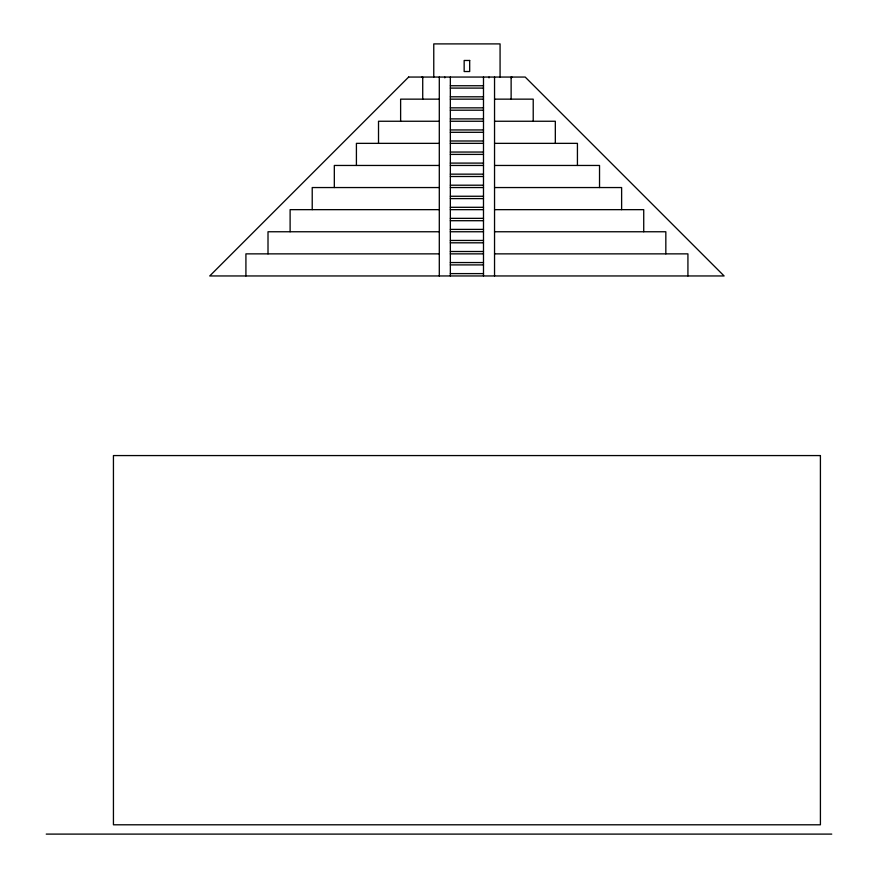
<?xml version="1.0" encoding="UTF-8"?>
<svg xmlns="http://www.w3.org/2000/svg" width="878" height="878" viewBox="0 0 878 878"><rect width="100%" height="100%" fill="white"/><g stroke="black" fill="none" stroke-linecap="round" stroke-linejoin="round"><path stroke-width="1.32" d="M511.128 77.868L511.94 77.055M450.348 85.748L483.493 85.748M450.348 88.096L483.493 88.096M450.348 96.799L483.493 96.799M439.296 99.148L400.62 99.148L400.62 121.252M450.348 99.148L483.493 99.148M494.544 99.148L533.22 99.148L533.22 121.252M450.348 107.851L483.493 107.851M450.348 110.2L483.493 110.2M450.348 118.892L483.493 118.892M439.296 121.252L378.517 121.252L378.517 143.355M450.348 121.252L483.493 121.252M494.544 121.252L555.324 121.252L555.324 143.355M450.348 129.944L483.493 129.944M450.348 132.304L483.493 132.304M450.348 140.996L483.493 140.996M439.296 143.355L356.413 143.355L356.413 165.459M450.348 143.355L483.493 143.355M494.544 143.355L577.428 143.355L577.428 165.459M450.348 152.048L483.493 152.048M450.348 154.407L483.493 154.407M450.348 163.099L483.493 163.099M439.296 165.459L334.32 165.459L334.32 187.552M450.348 165.459L483.493 165.459M494.544 165.459L599.531 165.459L599.531 187.552M450.348 174.151L483.493 174.151M450.348 176.5L483.493 176.5M450.348 185.203L483.493 185.203M439.296 187.552L312.217 187.552L312.217 209.655M450.348 187.552L483.493 187.552M494.544 187.552L621.624 187.552L621.624 209.655M450.348 196.255L483.493 196.255M450.348 198.604L483.493 198.604M450.348 207.296L483.493 207.296M439.296 209.655L290.113 209.655L290.113 231.759M450.348 209.655L483.493 209.655M494.544 209.655L643.728 209.655L643.728 231.759M450.348 218.348L483.493 218.348M450.348 220.707L483.493 220.707M450.348 229.399L483.493 229.399M439.296 231.759L268.009 231.759L268.009 253.863M450.348 231.759L483.493 231.759M494.544 231.759L665.831 231.759L665.831 253.863M450.348 240.451L483.493 240.451M450.348 242.811L483.493 242.811M450.348 251.503L483.493 251.503M439.296 253.863L245.917 253.863L245.917 275.955M450.348 253.863L483.493 253.863M494.544 253.863L687.924 253.863L687.924 275.955M450.348 262.555L483.493 262.555M450.348 264.904L483.493 264.904M450.348 273.607L483.493 273.607M46.238 834.1L831.762 834.1M421.901 77.055L422.724 77.868M511.128 77.055L511.128 99.148M500.076 77.055L500.076 43.9L433.765 43.9L433.765 77.055M494.544 77.055L494.544 275.955M489.024 77.055L489.024 77.868M483.493 77.055L483.493 275.955M450.348 77.055L450.348 275.955M444.817 77.055L444.817 77.868M439.296 77.055L439.296 275.955M422.724 77.055L422.724 99.148M408.643 77.055L209.732 275.955L724.109 275.955L525.198 77.055L408.643 77.055M469.686 60.472L464.155 60.472L464.155 71.524L469.686 71.524L469.686 60.472M820.414 455.572L113.438 455.572L113.438 824.793L820.414 824.793L820.414 455.572"/></g></svg>
